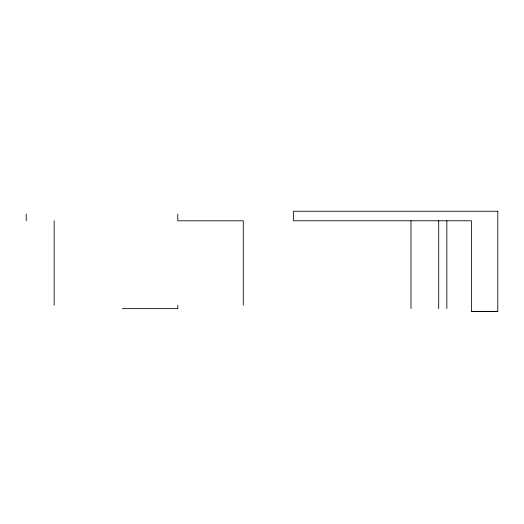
<?xml version="1.0" encoding="UTF-8"?>
<svg xmlns="http://www.w3.org/2000/svg" width="524" height="524" viewBox="0 0 524 524"><rect width="100%" height="100%" fill="white"/><g stroke="black" fill="none" stroke-linecap="round" stroke-linejoin="round"><path stroke-width="0.79" d="M122.38 308.649L177.793 308.649L177.793 305.217M471.43 311.361L497.8 311.361M446.841 220.801L446.841 308.649M438.699 220.801L438.699 308.649M411.006 220.801L411.006 308.649M243.274 305.217L243.274 220.801L177.793 220.801L177.793 213.969M54.149 220.801L54.149 305.217M26.2 213.969L26.2 220.801M497.8 211.231L293.604 211.231L293.604 220.774L471.43 220.774L471.43 311.426L497.8 311.426L497.8 211.231"/></g></svg>
